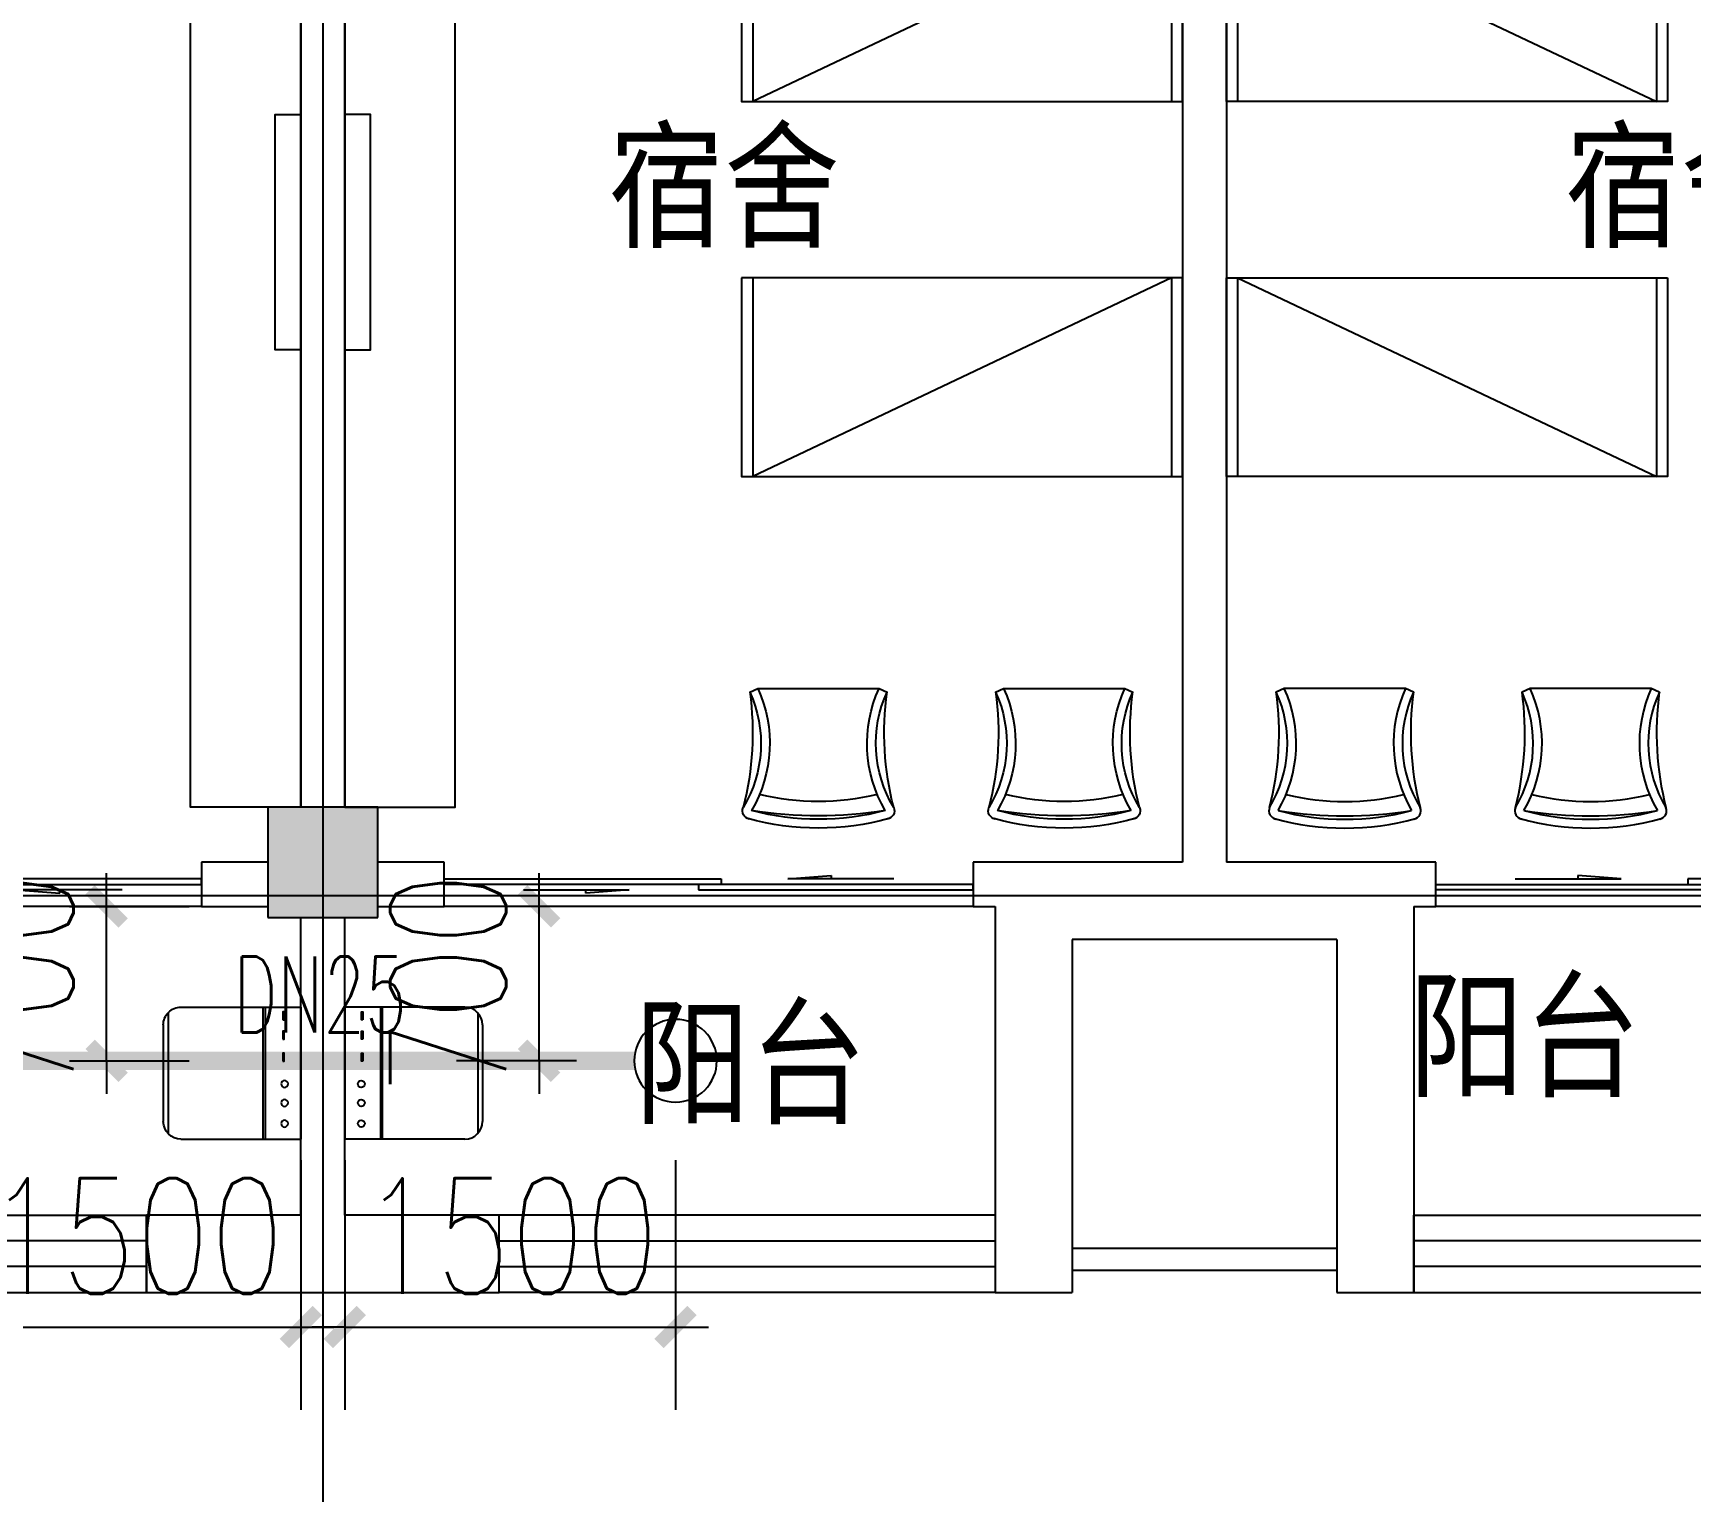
# Model space of a CAD drawing. Extents: x 0 to 2838408, y -923048 to 203859.
# Drawn here: x 2747448 to 2754969, y -689246 to -682632 of the extents above; entities that cross this region are included whole.
import ezdxf

# ---------------------------------------------------------------- set-up
doc = ezdxf.new("R2010")
doc.units = 0
doc.header["$LTSCALE"] = 1000
for name, color, linetype in [('A-Fixt', 81, 'Continuous'), ('COLUMN', 9, 'Continuous'), ('DOTE', 8, 'Continuous'), ('E2-栏杆', 92, 'Continuous'), ('EQUIP_喷头', 7, 'Continuous'), ('PIPE-喷淋', 6, 'Continuous'), ('PUB_HATCH', 8, 'Continuous'), ('PUB_TEXT', 7, 'Continuous'), ('TEXT_喷淋', 7, 'Continuous'), ('TWT_DIM', 3, 'Continuous'), ('WALL', 9, 'Continuous'), ('WINDOW', 4, 'Continuous'), ('XREF', 8, 'Continuous'), ('配景', 3, 'Continuous')]:
    doc.layers.add(name, color=color, linetype=linetype)
doc.styles.add('_TCH_DIM_T3', font='SIMPLEX', dxfattribs={"width": 0.75, "bigfont": 'HZTXT'})
doc.styles.add('_TWT_PIPEDN', font='SIMPLEX', dxfattribs={"width": 0.8, "height": 2.3, "bigfont": 'HZTXT'})
doc.styles.get("Standard").update_dxf_attribs({"font": 'geniso.shx', "bigfont": 'hztxt.shx'})
doc.dimstyles.new('_TWT_ARCH&&150', dxfattribs={"dimtxt": 525, "dimasz": 150, "dimexe": 375, "dimexo": 450, "dimgap": 150, "dimtad": 1, "dimdec": 0, "dimzin": 0, "dimdsep": 46, "dimtxsty": '_TCH_DIM_T3', "dimblk": 'ARCHTICK', "dimcen": 0.09, "dimclrt": 7, "dimazin": 2, "dimtfac": 1, "dimtdec": 0, "dimtix": 1, "dimtmove": 2, "dimatfit": 3, "dimfxl": 1, "dimtolj": 1, "dimtzin": 0, "dimarcsym": 0})

# ---------------------------------------------------------------- blocks, each defined once
blk = doc.blocks.new('单人床')
at = {"layer": 'A-Fixt'}
for p, q in [((47773.8, 13973.4), (48673.8, 13973.4)), ((47773.8, 12073.4), (48673.8, 13973.4)), ((47773.8, 12073.4), (48673.8, 12073.4))]:
    blk.add_line(p, q, dxfattribs=at)
blk.add_lwpolyline([(47773.8, 14023.4), (48673.8, 14023.4), (48673.8, 12023.4), (47773.8, 12023.4), (47773.8, 14023.4)], dxfattribs=at)
blk = doc.blocks.new('CH_AP01')
for p, q in [((-311.4, 16.6), (-275, 0)), ((-275, 0), (275, 0)), ((275, 0), (311.4, 16.6))]:
    blk.add_line(p, q)
for centre, radius, start, end in [((0, -578.9), 1212.6, 74.71041, 105.28959), ((-306.8, 555.3), 37.8, 100.18588, 202.83587), ((-1658.4, 201.9), 1359.7, 352.16586, 14.42826), ((-823.7, 250), 562.9, 335.50378, 31.09034), ((0, -578.9), 1172.6, 75.02868, 104.97132), ((0, -1278.1), 1856.9, 80.61099, 99.38901), ((-823.7, 250), 602.9, 335.50378, 30.26909), ((823.7, 250), 602.9, 149.73091, 204.49622), ((823.7, 250), 562.9, 148.90966, 204.49622), ((1658.4, 201.9), 1359.7, 165.57174, 187.83414), ((306.8, 555.3), 37.8, 337.16413, 79.81412), ((0, -578.9), 1092.6, 75.87672, 104.12328)]:
    blk.add_arc(centre, radius, start, end)
blk = doc.blocks.new('A$C61295E98')
at = {"color": 3}
for p, q in [((544, 597.9), (0, 597.9)), ((0, 597.9), (0, 0)), ((161.4, 597.9), (161.4, 0)), ((170.4, 0.2), (170.4, 597.6)), ((602.7, 572.2), (602.7, 25.6)), ((624, 517.9), (624, 80)), ((544, 0), (0, 0))]:
    blk.add_line(p, q, dxfattribs=at)
for points in [[(81.8, 540.3), (75.3, 540.3), (75.3, 576.8), (81.8, 576.8)], [(81.8, 453.1), (75.3, 453.1), (75.3, 489.6), (81.8, 489.6)], [(81.8, 352.9), (75.3, 352.9), (75.3, 389.4), (81.8, 389.4)]]:
    blk.add_lwpolyline(points, close=True, dxfattribs=at)
for centre in [(74, 250.1), (74, 164.2), (74, 70.5)]:
    blk.add_circle(centre, 15.7, dxfattribs=at)
for centre, start, end in [((544, 517.9), 360, 90), ((544, 80), 270, 0)]:
    blk.add_arc(centre, 80, start, end, dxfattribs=at)
blk = doc.blocks.new('宿舍')
at = {"layer": 'A-Fixt'}
for p, q in [((47853.8, 13801.7), (48353.8, 15701.7)), ((48353.8, 13801.7), (47853.8, 15701.7)), ((47853.8, 13801.7), (48353.8, 13801.7))]:
    blk.add_line(p, q, dxfattribs=at)
for points in [[(47853.8, 8601.7), (48353.8, 8601.7), (48353.8, 15701.7), (47853.8, 15701.7)], [(47853.8, 10676.1), (47970.5, 10676.1), (47970.5, 11742.6), (47853.8, 11742.6)]]:
    blk.add_lwpolyline(points, close=True, dxfattribs=at)
at = {"xscale": -1, "rotation": 90}
for p in [(63677.2, 60475.5), (63677.2, 58775.5)]:
    blk.add_blockref('单人床', p, dxfattribs=at)
at = {"layer": 'A-Fixt', "xscale": -1, "rotation": 180}
for p in [(50002, 9140.5), (51117.2, 9140.5)]:
    blk.add_blockref('CH_AP01', p, dxfattribs=at)
at = {"layer": '配景', "color": 252}
blk.add_blockref('A$C61295E98', (47853.8, 7096.6), dxfattribs=at)
blk = doc.blocks.new('$WINLIB2D$00000001')
at = {"color": 0}
for points in [[(-0.5, 0.5), (-0.5, -0.5)], [(-0.5, 0.5), (0.5, 0.5)], [(0.5, -0.5), (0.5, 0.5)], [(0.5, 0.1667), (-0.5, 0.1667)], [(0.5, -0.1667), (-0.5, -0.1667)], [(-0.5, -0.5), (0.5, -0.5)]]:
    blk.add_lwpolyline(points, dxfattribs=at)
blk = doc.blocks.new('$DorLib2D$00000131')
at = {"color": 0, "linetype": 'Continuous'}
for p, q in [((0.15, 0.125), (0.2319, 0.1973)), ((0.2319, 0.1973), (0.2319, 0.125)), ((-0.5, 0.125), (-0.5, 0)), ((0.0192, 0.125), (-0.5, 0.125)), ((0.0192, 0), (0.0192, 0.125)), ((0.35, 0.125), (0.15, 0.125)), ((-0.5, 0), (0.0192, 0)), ((-0.024, 0), (0.5, 0)), ((-0.024, -0.125), (-0.024, 0)), ((0.5, 0), (0.5, -0.125)), ((-0.35, -0.125), (-0.15, -0.125)), ((-0.2319, -0.1973), (-0.2319, -0.125)), ((-0.15, -0.125), (-0.2319, -0.1973)), ((0.5, -0.125), (-0.024, -0.125))]:
    blk.add_line(p, q, dxfattribs=at)
blk = doc.blocks.new('4F1')
at = {"layer": 'PUB_HATCH'}
blk.add_hatch(color=256, dxfattribs=at).paths.add_polyline_path([(2412966.7, -686141.3), (2412466.7, -686141.3), (2412466.7, -686641.3), (2412966.7, -686641.3)])
at = {"layer": 'COLUMN'}
for p, q in [((2412966.7, -686141.3), (2412466.7, -686141.3)), ((2412466.7, -686141.3), (2412466.7, -686641.3)), ((2412966.7, -686641.3), (2412966.7, -686141.3)), ((2412466.7, -686641.3), (2412966.7, -686641.3))]:
    blk.add_line(p, q, dxfattribs=at)
at = {"layer": 'DOTE'}
for p, q in [((2412716.7, -606941.3), (2412716.7, -690141.3)), ((2343216.7, -686541.3), (2453916.7, -686541.3)), ((2343216.7, -686541.3), (2453916.7, -686541.3))]:
    blk.add_line(p, q, dxfattribs=at)
at = {"layer": 'E2-栏杆'}
for points in [[(2416116.7, -688141.3), (2417316.7, -688141.3)], [(2416116.7, -688241.3), (2417316.7, -688241.3)]]:
    blk.add_lwpolyline(points, dxfattribs=at)
at = {"layer": 'WALL'}
for p, q in [((2412616.7, -686141.3), (2412616.7, -681441.3)), ((2412816.7, -686141.3), (2412816.7, -681441.3)), ((2416616.7, -681441.3), (2416616.7, -686391.3)), ((2416816.7, -681441.3), (2416816.7, -686391.3)), ((2412466.7, -686391.3), (2412166.7, -686391.3)), ((2412166.7, -686391.3), (2412166.7, -686591.3)), ((2413266.7, -686391.3), (2412966.7, -686391.3)), ((2413266.7, -686591.3), (2413266.7, -686391.3)), ((2416016.7, -686391.3), (2415666.7, -686391.3)), ((2415666.7, -686391.3), (2415666.7, -686591.3)), ((2416616.7, -686391.3), (2416016.7, -686391.3)), ((2417416.7, -686391.3), (2416816.7, -686391.3)), ((2417766.7, -686391.3), (2417416.7, -686391.3)), ((2417766.7, -686591.3), (2417766.7, -686391.3)), ((2412166.7, -686591.3), (2412466.7, -686591.3)), ((2412616.7, -687991.3), (2412616.7, -686641.3)), ((2412816.7, -687991.3), (2412816.7, -686641.3)), ((2412966.7, -686591.3), (2413266.7, -686591.3)), ((2415666.7, -686591.3), (2415766.7, -686591.3)), ((2415766.7, -686591.3), (2415766.7, -687991.3)), ((2417666.7, -686591.3), (2417666.7, -687991.3)), ((2417666.7, -686591.3), (2417766.7, -686591.3)), ((2416116.7, -686741.3), (2416116.7, -688341.3)), ((2416716.7, -686741.3), (2416116.7, -686741.3)), ((2417316.7, -686741.3), (2416716.7, -686741.3)), ((2417316.7, -686741.3), (2417316.7, -688341.3)), ((2412616.7, -687991.3), (2411916.7, -687991.3)), ((2411916.7, -687991.3), (2411916.7, -688341.3)), ((2413516.7, -687991.3), (2412816.7, -687991.3)), ((2413516.7, -688341.3), (2413516.7, -687991.3)), ((2415766.7, -687991.3), (2415766.7, -688341.3)), ((2417666.7, -688341.3), (2417666.7, -687991.3)), ((2411916.7, -688341.3), (2412716.7, -688341.3)), ((2412716.7, -688341.3), (2413516.7, -688341.3)), ((2415766.7, -688341.3), (2416116.7, -688341.3)), ((2417316.7, -688341.3), (2417666.7, -688341.3))]:
    blk.add_line(p, q, dxfattribs=at)
at = {"layer": 'WINDOW'}
for p, q in [((2412166.7, -686591.3), (2409766.7, -686591.3)), ((2415666.7, -686591.3), (2413266.7, -686591.3)), ((2420166.7, -686591.3), (2417766.7, -686591.3))]:
    blk.add_line(p, q, dxfattribs=at)
at = {"xscale": -1, "rotation": 359.9999999999999}
for p in [(2460470.6, -694743), (2468470.6, -694743)]:
    blk.add_blockref('宿舍', p, dxfattribs=at)
blk.add_blockref('宿舍', (2364962.9, -694743))
at = {"layer": 'WINDOW', "rotation": 180}
for name, p, xscale, yscale, zscale in [('$DorLib2D$00000131', (2410966.7, -686491.3), -2400, 200, -2400), ('$DorLib2D$00000131', (2414466.7, -686491.3), 2400, 200, 2400), ('$DorLib2D$00000131', (2418966.7, -686491.3), -2400, 200, -2400), ('$WINLIB2D$00000001', (2410791.7, -688166.3), -2249.999999993481, -350, -2249.999999993481), ('$WINLIB2D$00000001', (2414641.7, -688166.3), 2249.999999993481, -350, 2249.999999993481)]:
    blk.add_blockref(name, p, dxfattribs=dict(at, xscale=xscale, yscale=yscale, zscale=zscale))
at = {"layer": 'WINDOW', "xscale": 2249.999999993481, "yscale": 350, "zscale": 2249.999999993481}
blk.add_blockref('$WINLIB2D$00000001', (2418791.7, -688166.3), dxfattribs=at)
at = {"layer": 'PUB_TEXT'}
for s, p in [('宿舍', (2414011.9, -683605.1)), ('宿舍', (2418351.3, -683605.1)), ('阳台', (2417643.2, -687457.2)), ('阳台', (2414131.5, -687579.4))]:
    blk.add_text(s, height=525, dxfattribs=at).set_placement(p)
blk = doc.blocks.new('_ArchTick')
at = {"color": 0, "linetype": 'ByBlock', "const_width": 0.4}
blk.add_lwpolyline([(-0.5, -0.5), (0.5, 0.5)], dxfattribs=at)
blk = doc.blocks.new('*D2655')
at = {"layer": 'Defpoints', "color": 0, "linetype": 'ByBlock', "transparency": 16777216}
for p in [(2748862.5, -687291.3), (2750362.5, -687291.3), (2750362.5, -688498.7)]:
    blk.add_point(p, dxfattribs=at)
at = {"layer": 'TWT_DIM', "color": 0, "linetype": 'ByBlock', "lineweight": -2, "transparency": 16777216}
for p, q in [((2748862.5, -687741.3), (2748862.5, -688873.7)), ((2750362.5, -687741.3), (2750362.5, -688873.7)), ((2748862.5, -688498.7), (2748712.5, -688498.7)), ((2748862.5, -688498.7), (2750362.5, -688498.7)), ((2750362.5, -688498.7), (2750512.5, -688498.7))]:
    blk.add_line(p, q, dxfattribs=at)
at = {"layer": 'TWT_DIM', "color": 0, "linetype": 'ByBlock', "lineweight": -2, "transparency": 16777216, "xscale": 150, "yscale": 150, "zscale": 150}
blk.add_blockref('_ArchTick', (2748862.5, -688498.7), dxfattribs=at)
at = {"layer": 'TWT_DIM', "color": 0, "linetype": 'ByBlock', "lineweight": -2, "transparency": 16777216, "xscale": 150, "yscale": 150, "zscale": 150, "rotation": 180}
blk.add_blockref('_ArchTick', (2750362.5, -688498.7), dxfattribs=at)
at = {"layer": 'TWT_DIM', "color": 7, "linetype": 'ByBlock', "transparency": 16777216, "insert": (2749612.5, -688086.2), "char_height": 525, "attachment_point": 5, "style": '_TCH_DIM_T3'}
blk.add_mtext('\\A1;1500', dxfattribs=at)
blk = doc.blocks.new('*D2656')
at = {"layer": 'Defpoints', "color": 0, "linetype": 'ByBlock', "transparency": 16777216}
for p in [(2749743.5, -686591.3), (2750362.5, -686591.3), (2750362.5, -687291.3)]:
    blk.add_point(p, dxfattribs=at)
at = {"layer": 'TWT_DIM', "color": 0, "linetype": 'ByBlock', "lineweight": -2, "transparency": 16777216}
for p, q in [((2749743.5, -686591.3), (2749743.5, -686441.3)), ((2749912.5, -686591.3), (2749368.5, -686591.3)), ((2749743.5, -687291.3), (2749743.5, -686591.3)), ((2749912.5, -687291.3), (2749368.5, -687291.3)), ((2749743.5, -687291.3), (2749743.5, -687441.3))]:
    blk.add_line(p, q, dxfattribs=at)
at = {"layer": 'TWT_DIM', "color": 0, "linetype": 'ByBlock', "lineweight": -2, "transparency": 16777216, "xscale": 150, "yscale": 150, "zscale": 150}
for p, rotation in [((2749743.5, -686591.3), 270), ((2749743.5, -687291.3), 90)]:
    blk.add_blockref('_ArchTick', p, dxfattribs=dict(at, rotation=rotation))
at = {"layer": 'TWT_DIM', "color": 7, "linetype": 'ByBlock', "transparency": 16777216, "insert": (2749331, -686941.3), "char_height": 525, "attachment_point": 5, "rotation": 90, "style": '_TCH_DIM_T3'}
blk.add_mtext('\\A1;700', dxfattribs=at)
blk = doc.blocks.new('*D2673')
at = {"layer": 'Defpoints', "color": 0, "linetype": 'ByBlock', "transparency": 16777216}
for p in [(2747162.5, -687291.3), (2748662.5, -687291.3), (2748662.5, -688498.7)]:
    blk.add_point(p, dxfattribs=at)
at = {"layer": 'TWT_DIM', "color": 0, "linetype": 'ByBlock', "lineweight": -2, "transparency": 16777216}
for p, q in [((2747162.5, -687741.3), (2747162.5, -688873.7)), ((2748662.5, -687741.3), (2748662.5, -688873.7)), ((2747162.5, -688498.7), (2747012.5, -688498.7)), ((2747162.5, -688498.7), (2748662.5, -688498.7)), ((2748662.5, -688498.7), (2748812.5, -688498.7))]:
    blk.add_line(p, q, dxfattribs=at)
at = {"layer": 'TWT_DIM', "color": 0, "linetype": 'ByBlock', "lineweight": -2, "transparency": 16777216, "xscale": 150, "yscale": 150, "zscale": 150}
blk.add_blockref('_ArchTick', (2747162.5, -688498.7), dxfattribs=at)
at = {"layer": 'TWT_DIM', "color": 0, "linetype": 'ByBlock', "lineweight": -2, "transparency": 16777216, "xscale": 150, "yscale": 150, "zscale": 150, "rotation": 180}
blk.add_blockref('_ArchTick', (2748662.5, -688498.7), dxfattribs=at)
at = {"layer": 'TWT_DIM', "color": 7, "linetype": 'ByBlock', "transparency": 16777216, "insert": (2747912.5, -688086.2), "char_height": 525, "attachment_point": 5, "style": '_TCH_DIM_T3'}
blk.add_mtext('\\A1;1500', dxfattribs=at)
blk = doc.blocks.new('*D2674')
at = {"layer": 'Defpoints', "color": 0, "linetype": 'ByBlock', "transparency": 16777216}
for p in [(2747162.5, -686591.3), (2747781.5, -686591.3), (2747162.5, -687291.3)]:
    blk.add_point(p, dxfattribs=at)
at = {"layer": 'TWT_DIM', "color": 0, "linetype": 'ByBlock', "lineweight": -2, "transparency": 16777216}
for p, q in [((2747781.5, -686591.3), (2747781.5, -686441.3)), ((2747612.5, -686591.3), (2748156.5, -686591.3)), ((2747781.5, -687291.3), (2747781.5, -686591.3)), ((2747612.5, -687291.3), (2748156.5, -687291.3)), ((2747781.5, -687291.3), (2747781.5, -687441.3))]:
    blk.add_line(p, q, dxfattribs=at)
at = {"layer": 'TWT_DIM', "color": 0, "linetype": 'ByBlock', "lineweight": -2, "transparency": 16777216, "xscale": 150, "yscale": 150, "zscale": 150}
for p, rotation in [((2747781.5, -686591.3), 270), ((2747781.5, -687291.3), 90)]:
    blk.add_blockref('_ArchTick', p, dxfattribs=dict(at, rotation=rotation))
at = {"layer": 'TWT_DIM', "color": 7, "linetype": 'ByBlock', "transparency": 16777216, "insert": (2747369, -686941.3), "char_height": 525, "attachment_point": 5, "rotation": 90, "style": '_TCH_DIM_T3'}
blk.add_mtext('\\A1;700', dxfattribs=at)
blk = doc.blocks.new('$TwtSys$00000125')
blk.add_circle((0, 0, 0), 1)

msp = doc.modelspace()

# ---------------------------------------------------------------- linework, layer by layer
at = {"layer": 'PIPE-喷淋', "linetype": 'ByBlock', "ltscale": 1.5, "const_width": 82.5}
msp.add_lwpolyline([(2747350, -687291.3), (2750175, -687291.3)], dxfattribs=at)

# ---------------------------------------------------------------- block references
at = {"layer": 'EQUIP_喷头', "linetype": 'ByBlock', "xscale": 187.5, "yscale": -187.5, "zscale": 187.5}
msp.add_blockref('$TwtSys$00000125', (2750362.5, -687291.3), dxfattribs=at)
at = {"layer": 'XREF'}
msp.add_blockref('4F1', (336045.8, 0), dxfattribs=at)

# ---------------------------------------------------------------- texts
at = {"layer": 'TEXT_喷淋', "color": 251, "linetype": 'ByBlock', "style": '_TWT_PIPEDN', "width": 0.64}
msp.add_text('DN25', height=345, dxfattribs=at).set_placement((2748357.7, -687163.8))

# ---------------------------------------------------------------- dimensions: what is measured, and where the dimension line sits
at = {"layer": 'TWT_DIM', "linetype": 'ByBlock'}
for p1, p2, distance, picture, middle in [((2747162.5, -687291.3), (2747162.5, -686591.3), -619, '*D2674', (2747369, -686941.3)), ((2750362.5, -687291.3), (2750362.5, -686591.3), 619, '*D2656', (2749331, -686941.3)), ((2747162.5, -687291.3), (2748662.5, -687291.3), -1207.4, '*D2673', (2747912.5, -688086.2)), ((2748862.5, -687291.3), (2750362.5, -687291.3), -1207.4, '*D2655', (2749612.5, -688086.2))]:
    dim = msp.add_aligned_dim(p1=p1, p2=p2, distance=distance, dimstyle='_TWT_ARCH&&150', dxfattribs=at)
    dim.commit()
    dim.dimension.update_dxf_attribs({"geometry": picture, "text_midpoint": middle})

doc.saveas('drawing.dxf')
